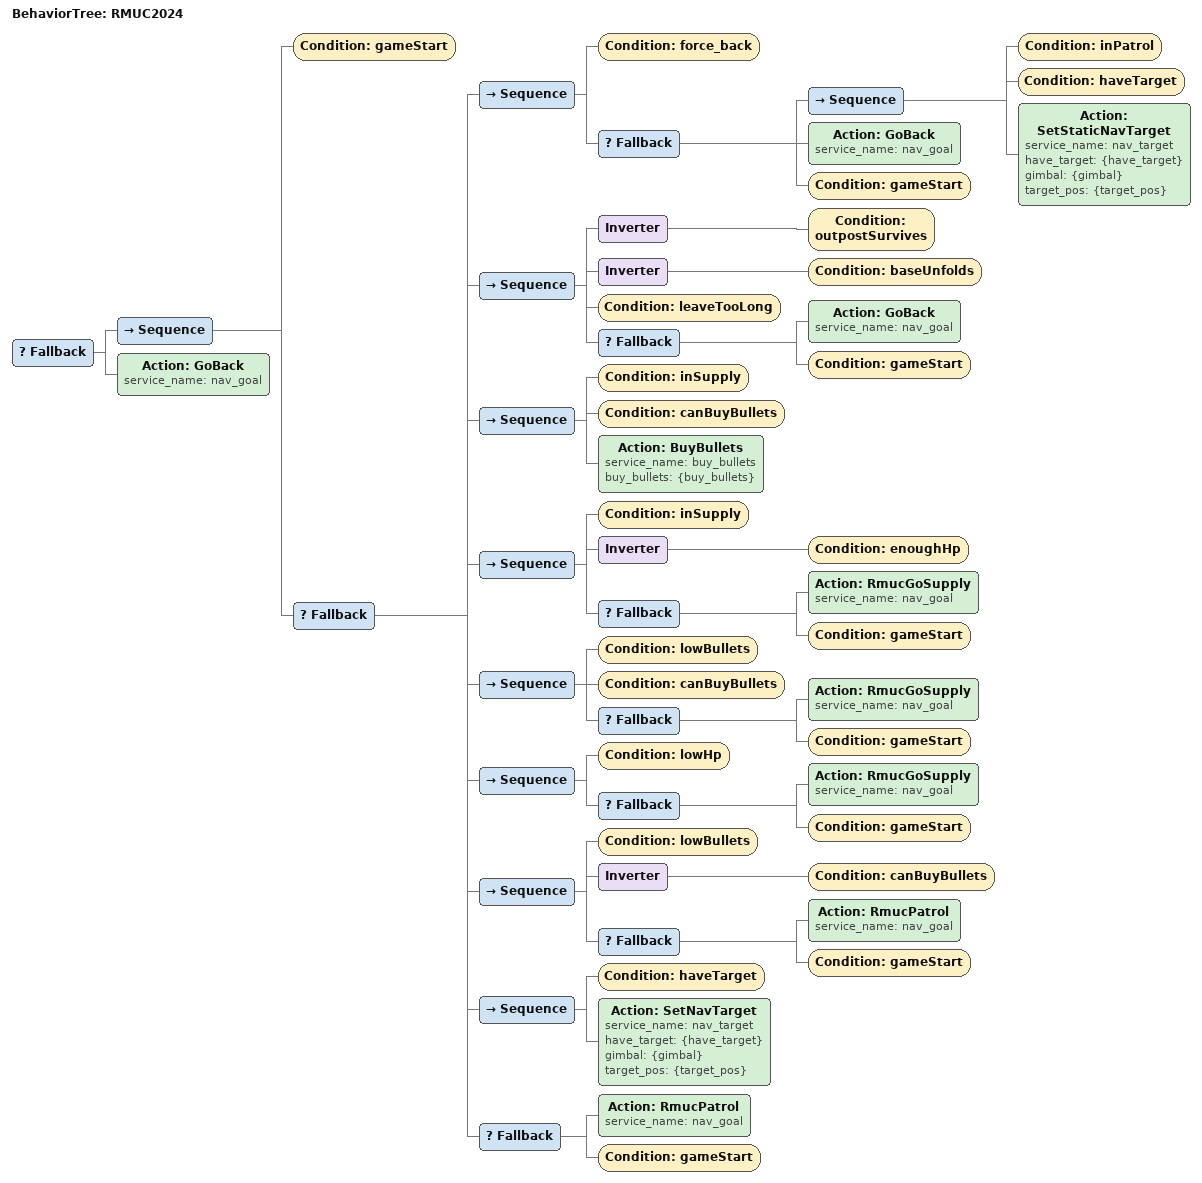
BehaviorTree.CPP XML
<?xml version="1.0"?>
<root main_tree_to_execute="RMUC2024">
  <!-- ///// 此树用于2024分区赛 ///// -->
  <BehaviorTree ID="RMUC2024">
    <Fallback>
      <Sequence>

        <Condition ID="gameStart"/>

        <Fallback>

          <!-- 一、云台手要求——强制待在巡逻区 -->
          <Sequence>
            <Condition ID="force_back"/>
            <Fallback>
              <!-- 1-在巡逻区 有目标 -->
              <Sequence>
                <Condition ID="inPatrol"/>
                <Condition ID="haveTarget"/>
                <Action ID="SetStaticNavTarget" service_name="nav_target"
                  have_target="{have_target}"
                  gimbal="{gimbal}"
                  target_pos="{target_pos}"
                />
              </Sequence>
              <!-- 2-不在巡逻区或者无目标 -->
              <Action ID="GoBack" service_name="nav_goal"/>
              <Condition ID="gameStart"/> <!-- TODO : 强制正确 -->
            </Fallback>
          </Sequence>

          <!-- 二、前哨站未存活且基地护甲未展开且离开时间大于一定值——必须回巡逻区 -->
          <Sequence>
            <Inverter>
              <Condition ID="outpostSurvives"/>
            </Inverter>
            <Inverter>
              <Condition ID="baseUnfolds"/>
            </Inverter>
            <Condition ID="leaveTooLong"/>
            <Fallback>
              <Action ID="GoBack" service_name="nav_goal"/>
              <Condition ID="gameStart"/> <!-- TODO : 强制正确 -->
            </Fallback>
          </Sequence>

          <!-- 三、如果在补给区并且可以补给弹丸——补给弹丸 -->
          <Sequence>
            <Condition ID="inSupply"/>
            <Condition ID="canBuyBullets"/>
            <Action ID="BuyBullets" service_name="buy_bullets"
              buy_bullets="{buy_bullets}"
            />
          </Sequence>

          <!-- 四、如果在补给区且血量不充足——回补给区 -->
          <Sequence>
            <Condition ID="inSupply"/>
            <Inverter>
              <Condition ID="enoughHp"/>
            </Inverter>
            <Fallback>
              <Action ID="RmucGoSupply" service_name="nav_goal"/>
              <Condition ID="gameStart"/> <!-- TODO : 强制正确 -->
            </Fallback>
          </Sequence>

          <!-- 五、如果没弹丸且可以补给弹丸——回补给区 -->
          <Sequence>
            <Condition ID="lowBullets"/>
            <Condition ID="canBuyBullets"/>
            <Fallback>
              <Action ID="RmucGoSupply" service_name="nav_goal"/>
              <Condition ID="gameStart"/> <!-- TODO : 强制正确 -->
            </Fallback>
          </Sequence>

          <!-- 六、如果没血——回补给区 -->
          <Sequence>
            <Condition ID="lowHp"/>
            <Fallback>
              <Action ID="RmucGoSupply" service_name="nav_goal"/>
              <Condition ID="gameStart"/> <!-- TODO : 强制正确 -->
            </Fallback>
          </Sequence>

          <!-- 七、如果没弹丸且不可以补弹——乱跑 -->
          <Sequence>
            <Condition ID="lowBullets"/>
            <Inverter>
              <Condition ID="canBuyBullets"/>
            </Inverter>
            <Fallback>
              <Action ID="RmucPatrol" service_name="nav_goal"/>
              <Condition ID="gameStart"/> <!-- TODO : 强制正确 -->
            </Fallback>
          </Sequence>

          <Sequence>
            <Condition ID="haveTarget"/>
            <Action ID="SetNavTarget" service_name="nav_target"
              have_target="{have_target}"
              gimbal="{gimbal}"
              target_pos="{target_pos}"
            />
          </Sequence>

          <Fallback>
            <Action ID="RmucPatrol" service_name="nav_goal"/>
            <Condition ID="gameStart"/> <!-- TODO : 强制正确 -->
          </Fallback>

        </Fallback>

      </Sequence>

      <Action ID="GoBack" service_name="nav_goal"/>
    </Fallback>
  </BehaviorTree>

</root>
